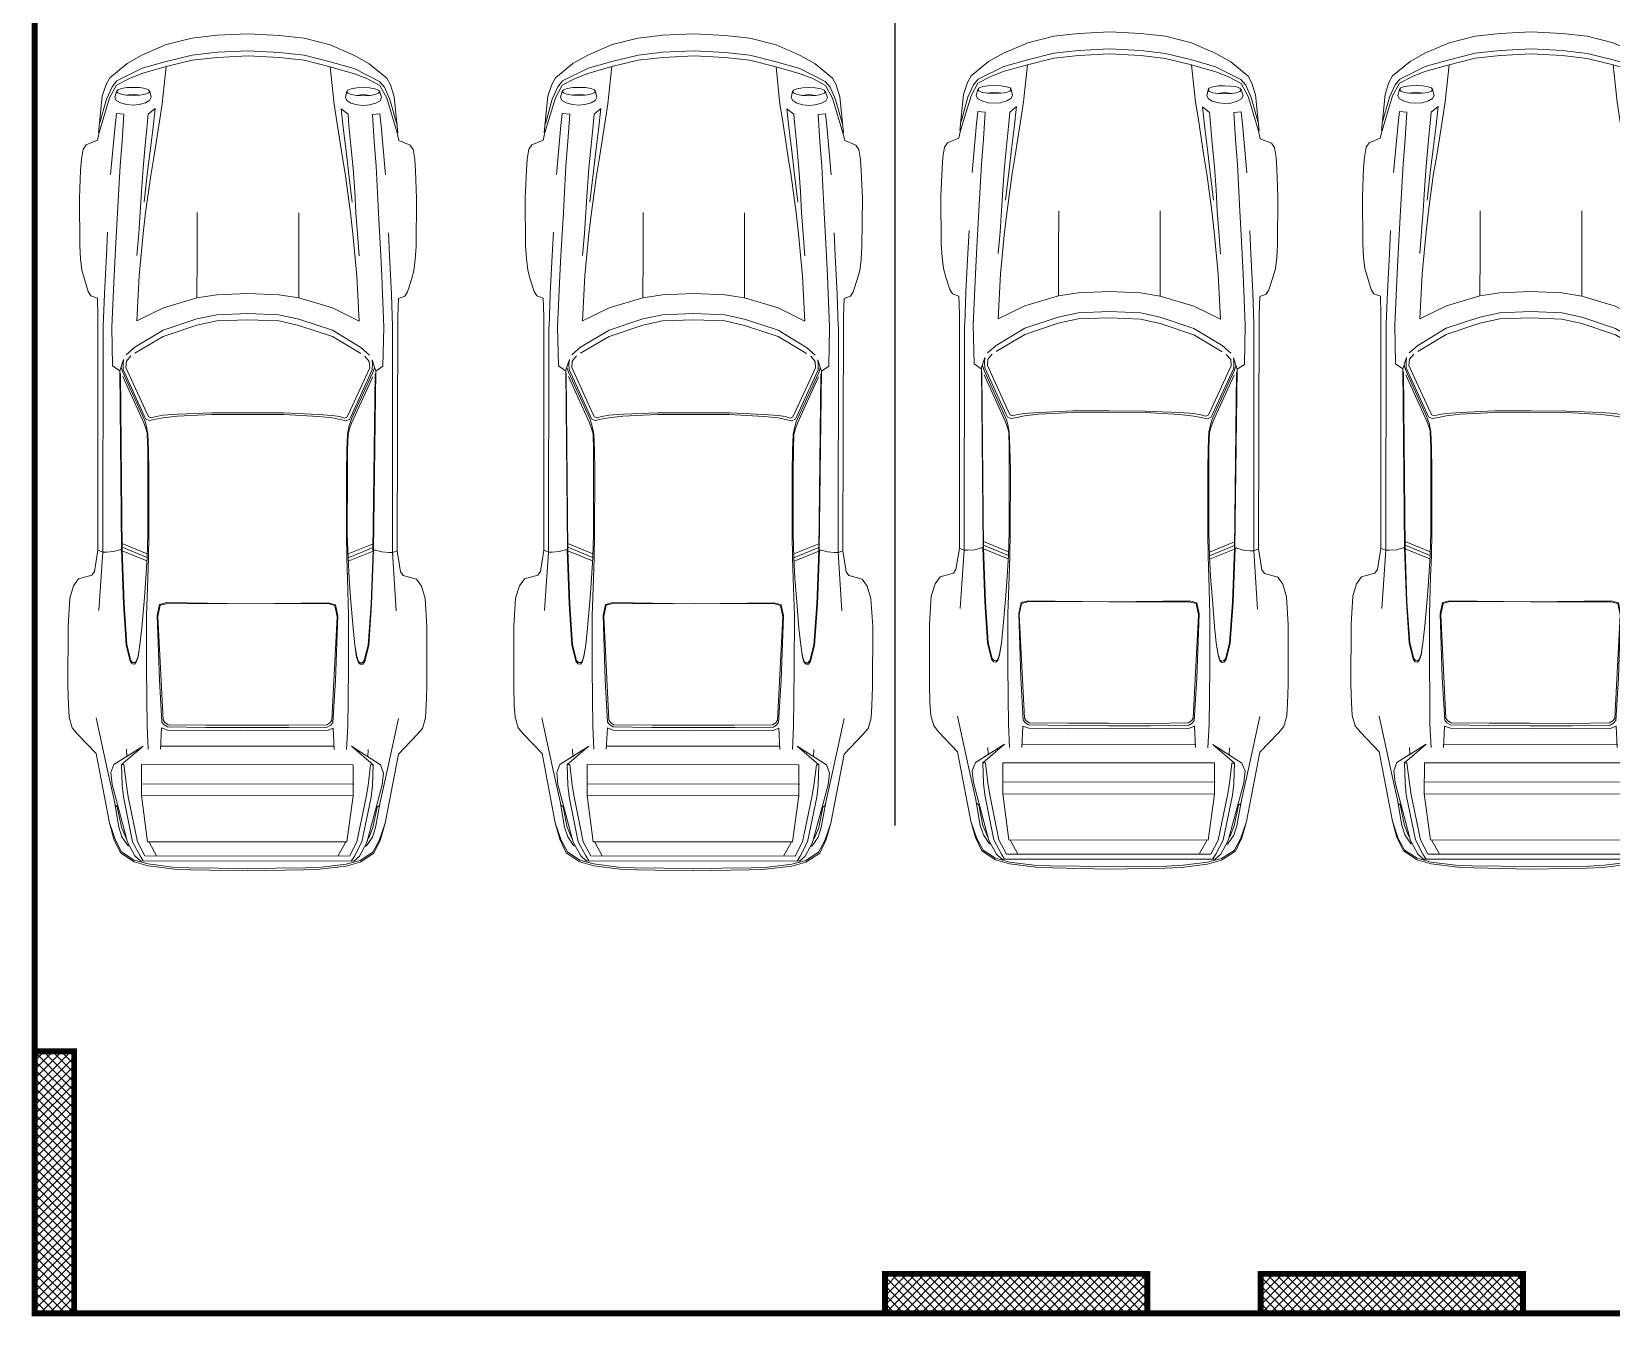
# Model space of a CAD drawing. Extents: x 285329 to 658348, y -83126 to -16980.
# Drawn here: x 336184 to 336983, y -42936 to -42286 of the extents above; entities that cross this region are included whole.
import ezdxf

# ---------------------------------------------------------------- set-up
doc = ezdxf.new("R2010")
doc.units = 0
doc.layers.get('0').update_dxf_attribs({"linetype": 'CONTINUOUS'})
doc.layers.get('DEFPOINTS').update_dxf_attribs({"color": 9, "linetype": 'CONTINUOUS'})
doc.layers.add('AXIS', color=1, linetype='CONTINUOUS')
doc.layers.add('WALL', color=7, linetype='CONTINUOUS')
doc.layers.add('FIGURES', color=153, linetype='CONTINUOUS', lineweight=0)
doc.layers.add('VIS', color=8, linetype='CONTINUOUS', lineweight=18)
doc.styles.get("Standard").update_dxf_attribs({"font": 'sanss___.ttf', "height": 15})
doc.dimstyles.new('STANDARD$0', dxfattribs={"dimscale": 0, "dimtxt": 50, "dimasz": 8, "dimexe": 15, "dimexo": 0.0625, "dimgap": 2, "dimtad": 1, "dimdec": 0, "dimzin": 0, "dimdsep": 46, "dimtxsty": 'Standard', "dimblk1": 'ARCHTICK', "dimblk2": 'ARCHTICK', "dimsah": 1, "dimcen": 0.09, "dimdle": 15, "dimclrd": 3, "dimclre": 3, "dimclrt": 3, "dimazin": 0, "dimtfac": 1, "dimtdec": 0, "dimtofl": 0, "dimtmove": 1, "dimatfit": 3, "dimldrblk": 'ARCHTICK', "dimfxl": 1.0455, "dimfxlon": 1, "dimtolj": 1, "dimtzin": 0, "dimarcsym": 0})

# ---------------------------------------------------------------- blocks, each defined once
blk = doc.blocks.new('XREF1$0$02PCAR09')
at = {"color": 0, "linetype": 'ByBlock'}
for p, q in [((-138.14, 34.83), (-139.39, 33.77)), ((-136.04, 35.43), (-138.14, 34.83)), ((-133.57, 35.58), (-136.04, 35.43)), ((-129.86, 35.7), (-133.57, 35.58)), ((-117.88, 35.7), (-129.86, 35.7)), ((-112.33, 35.34), (-117.88, 35.7)), ((-109.85, 34.59), (-112.33, 35.34)), ((-108.47, 33.6), (-109.85, 34.59)), ((-139.39, 33.77), (-143.26, 30.05)), ((-107.73, 30.95), (-108.47, 33.6)), ((-51.29, 31.76), (-52.16, 31.23)), ((-48.85, 32.53), (-51.29, 31.76)), ((-47.09, 33.02), (-48.85, 32.53)), ((-44.85, 33.29), (-47.09, 33.02)), ((-42.26, 33.45), (-44.85, 33.29)), ((-32.75, 33.53), (-42.26, 33.45)), ((-27.18, 33.31), (-32.75, 33.53)), ((-24.96, 33.14), (-27.18, 33.31)), ((-22.98, 32.83), (-24.96, 33.14)), ((-22.13, 32.24), (-22.98, 32.83)), ((-21.22, 30), (-22.13, 32.24)), ((-143.26, 30.05), (-157.04, 27.42)), ((-136.16, 30.07), (-146.25, 27.9)), ((-103.18, 28.82), (-114.79, 29.59)), ((-107, 30.43), (-107.73, 30.95)), ((-102.8, 29.76), (-107, 30.43)), ((-103.18, 28.82), (-102.8, 29.76)), ((-58.2, 28.79), (-103.18, 28.82)), ((-103.18, 28.09), (-103.18, 28.82)), ((-56.22, 29.83), (-102.8, 29.76)), ((-58.2, 28.77), (-51.78, 28.55)), ((-52.64, 29.95), (-56.22, 29.83)), ((-52.16, 31.23), (-52.64, 29.95)), ((-51.78, 28.55), (-44.15, 28.14)), ((-19.65, 29.66), (-21.22, 30)), ((-12.48, 29.04), (-19.65, 29.78)), ((-12.79, 27.56), (-19.65, 29.66)), ((-13.04, 28.18), (-17.96, 29.55)), ((-10.14, 28.29), (-12.48, 29.04)), ((-8.78, 27.56), (-10.14, 28.29)), ((-164.79, 22.49), (-162.98, 25.22)), ((-162.98, 25.22), (-160.29, 26.5)), ((-160.49, 26.23), (-162.81, 24.98)), ((-149.39, 26.87), (-160.88, 23.8)), ((-157.04, 27.42), (-160.49, 26.23)), ((-160.29, 26.5), (-157.04, 27.42)), ((-157.91, 25.53), (-159.78, 24.91)), ((-152.81, 26.43), (-157.91, 25.53)), ((-153.83, 25.85), (-157.91, 25.01)), ((-153.47, 26.28), (-153.83, 25.85)), ((-146.25, 27.9), (-152.81, 26.43)), ((-147.04, 27.13), (-149.39, 26.87)), ((-145.43, 26.52), (-147.04, 27.13)), ((-141.73, 20.71), (-145.43, 26.52)), ((-103.06, 26.7), (-103.18, 28.09)), ((-102.68, 25.44), (-103.06, 26.7)), ((-67.1, 25.44), (-102.68, 25.06)), ((-102.68, 25.08), (-102.68, 25.44)), ((-102.68, 24.94), (-67.65, 25.32)), ((-66.42, 25.2), (-67.39, 24.89)), ((-67.1, 25.46), (-66.11, 26.89)), ((-67.1, 25.54), (-67.1, 25.54)), ((-64.81, 24.72), (-67.1, 25.46)), ((-58.32, 27.06), (-66.11, 26.89)), ((-48.2, 26.63), (-58.32, 27.06)), ((-44.15, 26.41), (-48.2, 26.63)), ((-44.15, 28.14), (-39.54, 27.93)), ((-35.6, 25.95), (-44.15, 26.41)), ((-26.33, 25.46), (-35.6, 25.95)), ((-28.03, 27.35), (-18.29, 26.45)), ((-21.41, 25.08), (-26.33, 25.46)), ((-18.29, 26.45), (-15.88, 26.19)), ((-15.88, 26.19), (-16.03, 24.72)), ((-14.12, 24.14), (-13.76, 25.41)), ((-13.76, 25.41), (-13.28, 26.26)), ((-13.28, 26.26), (-12.67, 26.55)), ((-10.59, 27.09), (-13.04, 28.18)), ((-10.26, 26.19), (-12.79, 27.56)), ((-12.67, 26.55), (-11.49, 26.19)), ((-12.22, 24.26), (-12.07, 25.22)), ((-12.07, 25.22), (-11.81, 25.93)), ((-11.81, 25.93), (-11.49, 26.19)), ((-11.49, 26.19), (-11.18, 25.93)), ((-11.18, 25.93), (-10.93, 25.22)), ((-10.93, 25.22), (-10.74, 24.13)), ((-9.43, 26.13), (-10.59, 27.09)), ((-8.9, 23.63), (-10.26, 26.19)), ((-6.9, 21.08), (-9.43, 26.13)), ((-5.94, 24.09), (-8.78, 27.56)), ((-165.56, 19.69), (-164.79, 22.49)), ((-164.42, 22.49), (-165.19, 19.69)), ((-163.6, 22.32), (-164.59, 21.21)), ((-162.81, 24.98), (-164.42, 22.49)), ((-160.88, 23.8), (-163.6, 22.32)), ((-160.77, 22.81), (-163.6, 21.32)), ((-161.5, 23.73), (-161.74, 23.33)), ((-159.78, 24.91), (-161.5, 23.73)), ((-151.85, 24.65), (-160.77, 22.81)), ((-160.77, 21.82), (-151.85, 23.66)), ((-159.78, 24.24), (-160.17, 23.99)), ((-157.91, 25.01), (-159.78, 24.24)), ((-149.51, 24.91), (-151.85, 24.65)), ((-151.85, 23.66), (-149.51, 24.04)), ((-145.43, 25.03), (-149.51, 24.91)), ((-149.51, 24.04), (-145.43, 24.53)), ((-145.43, 25.03), (-141.73, 20.73)), ((-145.43, 24.53), (-145.43, 25.03)), ((-142.39, 24.02), (-143.85, 23.95)), ((-125.42, 22.45), (-125.37, 22.96)), ((-125.08, 22.11), (-125.42, 22.45)), ((-125.37, 22.96), (-124.86, 23.34)), ((-125.15, 22.43), (-125.13, 22.84)), ((-124.89, 22.11), (-125.15, 22.43)), ((-125.13, 22.84), (-124.69, 23.22)), ((-124.01, 21.73), (-125.08, 22.11)), ((-123.84, 21.73), (-124.89, 22.11)), ((-124.86, 23.34), (-121.58, 24.14)), ((-124.69, 23.22), (-121.6, 24.01)), ((-121.6, 24.01), (-113.44, 24.57)), ((-121.58, 24.14), (-113.44, 24.69)), ((-113.44, 24.69), (-102.68, 25.08)), ((-113.44, 24.57), (-102.68, 24.96)), ((-104.9, 20.03), (-102.9, 24.96)), ((-104.22, 19.99), (-102.17, 24.96)), ((-101.45, 24.96), (-103.47, 19.98)), ((-102.68, 25.06), (-102.68, 24.94)), ((-77.45, 20.66), (-68.24, 24.88)), ((-67.39, 24.89), (-76.59, 20.66)), ((-76.17, 20.52), (-66.86, 24.77)), ((-66.4, 24.24), (-75.65, 20.03)), ((-66.86, 24.77), (-65.78, 24.81)), ((-65.14, 24.16), (-66.4, 24.24)), ((-65.78, 24.81), (-64.81, 24.72)), ((-64.13, 23.29), (-65.14, 24.16)), ((-62.4, 22.49), (-63.89, 24.21)), ((-60.22, 16.82), (-63.6, 22.49)), ((-58.97, 16.82), (-62.4, 22.49)), ((-57.13, 22.11), (-54.53, 16.8)), ((-48.2, 21.63), (-57.13, 22.11)), ((-39.78, 21.75), (-44.12, 22.11)), ((-16.03, 24.72), (-21.41, 25.08)), ((-14.22, 22.91), (-14.12, 24.14)), ((-14.12, 21.68), (-14.22, 22.91)), ((-12.31, 22.86), (-12.22, 24.26)), ((-12.24, 21.56), (-12.31, 22.86)), ((-12.04, 22.86), (-12.24, 21.56)), ((-12.22, 24.26), (-12.04, 22.86)), ((-10.74, 24.13), (-10.69, 22.86)), ((-10.69, 22.86), (-10.74, 21.58)), ((-7.91, 21.15), (-8.9, 23.63)), ((-4.27, 21.14), (-5.94, 24.09)), ((-166.21, 14.44), (-165.56, 19.69)), ((-165.19, 19.69), (-165.8, 14.82)), ((-163.6, 21.32), (-164.59, 20.71)), ((-164.59, -21.21), (-164.59, 21.21)), ((-163.6, 20.33), (-160.77, 21.82)), ((-163.6, 20.33), (-163.6, -20.33)), ((-163.6, 18.05), (-160.88, 19.53)), ((-160.77, 19.82), (-151.61, 21.07)), ((-160.77, 19.82), (-160.77, -19.82)), ((-151.61, 21.07), (-151.61, -21.07)), ((-151.61, 21.07), (-145.43, 21.07)), ((-149.26, 21.07), (-149.26, -21.19)), ((-145.43, -21.07), (-145.43, 21.07)), ((-137.77, 19.96), (-142.39, 19.75)), ((-132.34, 20.03), (-137.77, 19.96)), ((-126.04, 20.1), (-132.34, 20.03)), ((-115.78, 20.11), (-126.04, 20.1)), ((-121.62, 21.38), (-124.01, 21.73)), ((-121.62, 21.38), (-123.84, 21.73)), ((-118.22, 21.03), (-121.62, 21.38)), ((-112.19, 20.51), (-118.22, 21.03)), ((-108.37, 19.87), (-115.78, 20.11)), ((-108.37, 20.23), (-112.19, 20.51)), ((-104.22, 19.99), (-108.37, 20.23)), ((-104.27, 19.73), (-108.37, 19.87)), ((-99.56, 19.65), (-104.27, 19.73)), ((-99.52, 19.84), (-104.22, 19.99)), ((-87.11, 19.64), (-99.56, 19.65)), ((-87.11, 19.87), (-99.52, 19.84)), ((-82.86, 19.87), (-87.11, 19.87)), ((-82.86, 19.72), (-87.11, 19.64)), ((-79.67, 19.98), (-82.86, 19.87)), ((-79.63, 19.86), (-82.86, 19.72)), ((-79.67, 19.96), (-78.74, 20.2)), ((-77.89, 20.2), (-79.63, 19.86)), ((-78.74, 20.2), (-77.45, 20.66)), ((-77.21, 20.44), (-77.89, 20.2)), ((-76.59, 20.66), (-77.21, 20.44)), ((-76.95, 19.52), (-76.71, 20.25)), ((-76.73, 18.37), (-76.95, 19.52)), ((-76.71, 20.25), (-76.17, 20.52)), ((-76.22, 19.69), (-76.44, 19.24)), ((-76.44, 19.24), (-76.15, 18.22)), ((-75.65, 20.03), (-76.22, 19.69)), ((-39.78, 20.85), (-48.2, 21.63)), ((-35.6, 21.46), (-39.78, 21.75)), ((-35.6, 20.37), (-39.78, 20.85)), ((-31.38, 21.21), (-35.6, 21.46)), ((-28.21, 19.38), (-35.6, 20.37)), ((-33.48, 20.69), (-27.45, 19.99)), ((-26.79, 20.88), (-31.38, 21.21)), ((-24.62, 18.78), (-28.21, 19.38)), ((-27.45, 19.99), (-23.36, 19.5)), ((-22.2, 20.45), (-26.79, 20.88)), ((-23.36, 19.5), (-19.12, 18.97)), ((-18.2, 20.06), (-22.2, 20.45)), ((-19.12, 18.97), (-14.89, 18.51)), ((-16, 19.87), (-18.2, 20.06)), ((-14.89, 18.51), (-16, 19.87)), ((-13.76, 20.44), (-14.12, 21.68)), ((-13.28, 19.65), (-13.76, 20.44)), ((-12.67, 19.33), (-13.28, 19.65)), ((-11.49, 19.6), (-12.67, 19.33)), ((-12.07, 20.57), (-12.24, 21.58)), ((-11.81, 19.84), (-12.07, 20.57)), ((-11.49, 19.6), (-11.81, 19.84)), ((-11.18, 19.81), (-11.49, 19.6)), ((-10.93, 20.51), (-11.18, 19.81)), ((-10.74, 21.58), (-10.93, 20.51)), ((-6.56, 16.32), (-7.91, 21.15)), ((-5.57, 16.32), (-6.9, 21.08)), ((-2.17, 16.31), (-4.27, 21.14)), ((-138.14, 17.06), (-142.38, 17.26)), ((-141.73, 17.26), (-141.73, -17.16)), ((-138.66, 0), (-138.57, 15.9)), ((-138.57, 15.9), (-138.14, 17.06)), ((-137.9, 15.9), (-138.04, 8.28)), ((-137.51, 16.58), (-137.9, 15.9)), ((-137.56, 8.16), (-137.48, 15.78)), ((-136.98, 17.01), (-137.51, 16.58)), ((-137.48, 15.78), (-137.08, 16.44)), ((-137.08, 16.44), (-136.55, 16.78)), ((-128.55, 17.52), (-136.98, 17.01)), ((-136.55, 16.78), (-115.95, 17.82)), ((-115.76, 17.94), (-128.55, 17.52)), ((-115.95, 17.82), (-113.73, 17.36)), ((-113.56, 17.48), (-115.76, 17.94)), ((-113.73, 17.36), (-113.35, 15.95)), ((-113.2, 16.07), (-113.56, 17.48)), ((-113.4, -0.02), (-113.2, 16.07)), ((-113.35, 15.95), (-113.4, 0.02)), ((-76.42, 16.82), (-76.73, 18.37)), ((-76.1, 14.07), (-76.42, 16.82)), ((-76.15, 18.22), (-75.93, 16.82)), ((-75.93, 16.82), (-75.72, 13.98)), ((-60.22, 16.82), (-60.22, 16.82)), ((-58, 10.14), (-60.22, 16.82)), ((-56.75, 10.14), (-58.97, 16.82)), ((-54.53, 16.8), (-52.55, 10.14)), ((-17.01, 17.6), (-24.62, 18.78)), ((-13.95, 17.11), (-17.01, 17.6)), ((-6.56, 16.32), (-13.95, 17.11)), ((-5.26, 11.13), (-6.56, 16.32)), ((-4.27, 11.13), (-5.57, 16.32)), ((-0.87, 11.13), (-2.17, 16.31)), ((-166.35, 11.22), (-166.21, 14.44)), ((-165.8, 14.82), (-165.94, 11.59)), ((-76.1, 14.07), (-75.74, 7.15)), ((-75.72, 13.98), (-75.43, 7.15)), ((-166.57, 0.02), (-166.35, 11.22)), ((-165.94, 11.59), (-166.08, 0)), ((-57.13, 6.18), (-58, 10.14)), ((-55.9, 6.18), (-56.75, 10.14)), ((-52.55, 10.14), (-44.12, 10.09)), ((-52.55, 10.14), (-51.92, 6.18)), ((-44.12, 10.09), (-35.6, 10.09)), ((-4.7, 6.2), (-5.26, 11.13)), ((-3.7, 6.2), (-4.27, 11.13)), ((-0.31, 6.18), (-0.87, 11.13)), ((-138.04, 8.28), (-138.04, 0)), ((-137.56, 0), (-137.56, 8.16)), ((-75.74, 7.15), (-75.77, 0)), ((-75.43, 7.15), (-75.4, 0)), ((-56.89, 0), (-57.13, 6.18)), ((-55.64, 0), (-55.9, 6.18)), ((-51.92, 6.18), (-51.68, 0)), ((-4.39, 0), (-4.7, 6.2)), ((-3.4, 0), (-3.7, 6.2)), ((0, 0), (-0.31, 6.18)), ((-165.94, -11.59), (-166.08, 0)), ((-138.66, 0), (-138.57, -15.9)), ((-138.04, -8.28), (-138.04, 0)), ((-137.56, 0), (-137.56, -8.16)), ((-113.4, 0.02), (-113.2, -16.07)), ((-75.74, -7.15), (-75.77, 0)), ((-75.43, -7.15), (-75.4, 0)), ((-56.89, 0), (-57.13, -6.18)), ((-55.64, 0), (-55.9, -6.18)), ((-51.92, -6.18), (-51.68, 0)), ((-4.39, 0), (-4.7, -6.2)), ((-3.4, 0), (-3.7, -6.2)), ((0, 0), (-0.31, -6.18)), ((-166.57, -0.02), (-166.35, -11.22)), ((-113.35, -15.95), (-113.4, -0.02)), ((-57.13, -6.18), (-58, -10.14)), ((-55.9, -6.18), (-56.75, -10.14)), ((-52.55, -10.14), (-51.92, -6.18)), ((-4.7, -6.2), (-5.26, -11.13)), ((-3.7, -6.2), (-4.27, -11.13)), ((-0.31, -6.18), (-0.87, -11.13)), ((-137.9, -15.9), (-138.04, -8.28)), ((-137.56, -8.16), (-137.48, -15.78)), ((-76.1, -14.07), (-75.74, -7.15)), ((-75.72, -13.98), (-75.43, -7.15)), ((-166.35, -11.22), (-166.21, -14.44)), ((-165.8, -14.82), (-165.94, -11.59)), ((-58, -10.14), (-60.22, -16.82)), ((-56.75, -10.14), (-58.97, -16.82)), ((-54.53, -16.8), (-52.55, -10.14)), ((-52.55, -10.14), (-44.12, -10.09)), ((-44.12, -10.09), (-35.6, -10.09)), ((-5.26, -11.13), (-6.56, -16.32)), ((-4.27, -11.13), (-5.57, -16.32)), ((-0.87, -11.13), (-2.17, -16.31)), ((-166.21, -14.44), (-165.56, -19.69)), ((-165.19, -19.69), (-165.8, -14.82)), ((-76.1, -14.07), (-76.42, -16.82)), ((-75.93, -16.82), (-75.72, -13.98)), ((-163.6, -18.05), (-160.88, -19.53)), ((-138.14, -17.06), (-142.38, -17.26)), ((-138.57, -15.9), (-138.14, -17.06)), ((-137.51, -16.58), (-137.9, -15.9)), ((-136.98, -17.01), (-137.51, -16.58)), ((-137.48, -15.78), (-137.08, -16.44)), ((-137.08, -16.44), (-136.55, -16.78)), ((-128.55, -17.52), (-136.98, -17.01)), ((-136.55, -16.78), (-115.95, -17.82)), ((-115.76, -17.94), (-128.55, -17.52)), ((-115.95, -17.82), (-113.73, -17.36)), ((-113.56, -17.48), (-115.76, -17.94)), ((-113.73, -17.36), (-113.35, -15.95)), ((-113.2, -16.07), (-113.56, -17.48)), ((-76.73, -18.37), (-76.95, -19.52)), ((-76.42, -16.82), (-76.73, -18.37)), ((-76.44, -19.24), (-76.15, -18.22)), ((-76.15, -18.22), (-75.93, -16.82)), ((-60.22, -16.82), (-63.6, -22.49)), ((-58.97, -16.82), (-62.4, -22.49)), ((-60.22, -16.82), (-60.22, -16.82)), ((-57.13, -22.11), (-54.53, -16.8)), ((-24.62, -18.78), (-28.21, -19.38)), ((-17.01, -17.6), (-24.62, -18.78)), ((-19.12, -18.97), (-14.89, -18.51)), ((-13.95, -17.11), (-17.01, -17.6)), ((-14.89, -18.51), (-16, -19.87)), ((-6.56, -16.32), (-13.95, -17.11)), ((-6.56, -16.32), (-7.91, -21.15)), ((-5.57, -16.32), (-6.9, -21.08)), ((-2.17, -16.31), (-4.27, -21.14)), ((-165.56, -19.69), (-164.79, -22.49)), ((-164.42, -22.49), (-165.19, -19.69)), ((-163.6, -21.32), (-164.59, -20.71)), ((-163.6, -22.32), (-164.59, -21.21)), ((-163.6, -20.33), (-160.77, -21.82)), ((-160.77, -22.81), (-163.6, -21.32)), ((-160.77, -19.82), (-151.61, -21.07)), ((-160.77, -21.82), (-151.85, -23.66)), ((-151.61, -21.07), (-145.43, -21.07)), ((-141.73, -20.71), (-145.43, -26.52)), ((-145.43, -25.03), (-141.73, -20.73)), ((-137.77, -19.96), (-142.39, -19.75)), ((-132.34, -20.03), (-137.77, -19.96)), ((-126.04, -20.1), (-132.34, -20.03)), ((-115.78, -20.11), (-126.04, -20.1)), ((-124.01, -21.73), (-125.08, -22.11)), ((-123.84, -21.73), (-124.89, -22.11)), ((-121.62, -21.38), (-124.01, -21.73)), ((-121.62, -21.38), (-123.84, -21.73)), ((-118.22, -21.03), (-121.62, -21.38)), ((-112.19, -20.51), (-118.22, -21.03)), ((-108.37, -19.87), (-115.78, -20.11)), ((-108.37, -20.23), (-112.19, -20.51)), ((-104.27, -19.73), (-108.37, -19.87)), ((-104.22, -19.99), (-108.37, -20.23)), ((-104.9, -20.03), (-102.9, -24.96)), ((-99.56, -19.65), (-104.27, -19.73)), ((-99.52, -19.84), (-104.22, -19.99)), ((-104.22, -19.99), (-102.17, -24.96)), ((-101.45, -24.96), (-103.47, -19.98)), ((-87.11, -19.64), (-99.56, -19.65)), ((-87.11, -19.87), (-99.52, -19.84)), ((-82.86, -19.72), (-87.11, -19.64)), ((-82.86, -19.87), (-87.11, -19.87)), ((-79.63, -19.86), (-82.86, -19.72)), ((-79.67, -19.98), (-82.86, -19.87)), ((-79.67, -19.96), (-78.74, -20.2)), ((-77.89, -20.2), (-79.63, -19.86)), ((-78.74, -20.2), (-77.45, -20.66)), ((-77.21, -20.44), (-77.89, -20.2)), ((-77.45, -20.66), (-68.24, -24.88)), ((-76.59, -20.66), (-77.21, -20.44)), ((-76.95, -19.52), (-76.71, -20.25)), ((-76.71, -20.25), (-76.17, -20.52)), ((-67.39, -24.89), (-76.59, -20.66)), ((-76.22, -19.69), (-76.44, -19.24)), ((-75.65, -20.03), (-76.22, -19.69)), ((-76.17, -20.52), (-66.86, -24.77)), ((-66.4, -24.24), (-75.65, -20.03)), ((-48.2, -21.63), (-57.13, -22.11)), ((-39.78, -20.85), (-48.2, -21.63)), ((-39.78, -21.75), (-44.12, -22.11)), ((-35.6, -20.37), (-39.78, -20.85)), ((-35.6, -21.46), (-39.78, -21.75)), ((-28.21, -19.38), (-35.6, -20.37)), ((-31.38, -21.21), (-35.6, -21.46)), ((-33.48, -20.69), (-27.45, -19.99)), ((-26.79, -20.88), (-31.38, -21.21)), ((-27.45, -19.99), (-23.36, -19.5)), ((-22.2, -20.45), (-26.79, -20.88)), ((-23.36, -19.5), (-19.12, -18.97)), ((-18.2, -20.06), (-22.2, -20.45)), ((-16, -19.87), (-18.2, -20.06)), ((-14.12, -21.68), (-14.22, -22.91)), ((-13.76, -20.44), (-14.12, -21.68)), ((-13.28, -19.65), (-13.76, -20.44)), ((-12.67, -19.33), (-13.28, -19.65)), ((-11.49, -19.6), (-12.67, -19.33)), ((-12.24, -21.56), (-12.31, -22.86)), ((-12.07, -20.57), (-12.24, -21.58)), ((-12.04, -22.86), (-12.24, -21.56)), ((-11.81, -19.84), (-12.07, -20.57)), ((-11.49, -19.6), (-11.81, -19.84)), ((-11.18, -19.81), (-11.49, -19.6)), ((-10.93, -20.51), (-11.18, -19.81)), ((-10.74, -21.58), (-10.93, -20.51)), ((-10.69, -22.86), (-10.74, -21.58)), ((-6.9, -21.08), (-9.43, -26.13)), ((-7.91, -21.15), (-8.9, -23.63)), ((-4.27, -21.14), (-5.94, -24.09)), ((-164.79, -22.49), (-162.98, -25.22)), ((-162.81, -24.98), (-164.42, -22.49)), ((-160.88, -23.8), (-163.6, -22.32)), ((-160.49, -26.23), (-162.81, -24.98)), ((-161.5, -23.73), (-161.74, -23.33)), ((-159.78, -24.91), (-161.5, -23.73)), ((-149.39, -26.87), (-160.88, -23.8)), ((-151.85, -24.65), (-160.77, -22.81)), ((-159.78, -24.24), (-160.17, -23.99)), ((-157.91, -25.01), (-159.78, -24.24)), ((-157.91, -25.53), (-159.78, -24.91)), ((-153.83, -25.85), (-157.91, -25.01)), ((-151.85, -23.66), (-149.51, -24.04)), ((-149.51, -24.91), (-151.85, -24.65)), ((-149.51, -24.04), (-145.43, -24.53)), ((-145.43, -25.03), (-149.51, -24.91)), ((-145.43, -24.53), (-145.43, -25.03)), ((-142.39, -24.02), (-143.85, -23.95)), ((-125.08, -22.11), (-125.42, -22.45)), ((-125.42, -22.45), (-125.37, -22.96)), ((-125.37, -22.96), (-124.86, -23.34)), ((-124.89, -22.11), (-125.15, -22.43)), ((-125.15, -22.43), (-125.13, -22.84)), ((-125.13, -22.84), (-124.69, -23.22)), ((-124.86, -23.34), (-121.58, -24.14)), ((-124.69, -23.22), (-121.6, -24.01)), ((-121.6, -24.01), (-113.44, -24.57)), ((-121.58, -24.14), (-113.44, -24.69)), ((-113.44, -24.57), (-102.68, -24.96)), ((-113.44, -24.69), (-102.68, -25.08)), ((-102.68, -25.06), (-102.68, -24.94)), ((-102.68, -24.94), (-67.65, -25.32)), ((-67.1, -25.44), (-102.68, -25.06)), ((-102.68, -25.08), (-102.68, -25.44)), ((-66.42, -25.2), (-67.39, -24.89)), ((-64.81, -24.72), (-67.1, -25.46)), ((-66.86, -24.77), (-65.78, -24.81)), ((-65.14, -24.16), (-66.4, -24.24)), ((-65.78, -24.81), (-64.81, -24.72)), ((-64.13, -23.29), (-65.14, -24.16)), ((-62.4, -22.49), (-63.89, -24.21)), ((-21.41, -25.08), (-26.33, -25.46)), ((-16.03, -24.72), (-21.41, -25.08)), ((-15.88, -26.19), (-16.03, -24.72)), ((-14.22, -22.91), (-14.12, -24.14)), ((-14.12, -24.14), (-13.76, -25.41)), ((-12.31, -22.86), (-12.22, -24.26)), ((-12.22, -24.26), (-12.04, -22.86)), ((-12.22, -24.26), (-12.07, -25.22)), ((-10.93, -25.22), (-10.74, -24.13)), ((-10.74, -24.13), (-10.69, -22.86)), ((-8.9, -23.63), (-10.26, -26.19)), ((-5.94, -24.09), (-8.78, -27.56)), ((-162.98, -25.22), (-160.29, -26.5)), ((-157.04, -27.42), (-160.49, -26.23)), ((-160.29, -26.5), (-157.04, -27.42)), ((-152.81, -26.43), (-157.91, -25.53)), ((-143.26, -30.05), (-157.04, -27.42)), ((-153.47, -26.28), (-153.83, -25.85)), ((-146.25, -27.9), (-152.81, -26.43)), ((-147.04, -27.13), (-149.39, -26.87)), ((-145.43, -26.52), (-147.04, -27.13)), ((-136.16, -30.07), (-146.25, -27.9)), ((-103.06, -26.7), (-103.18, -28.09)), ((-103.18, -28.09), (-103.18, -28.82)), ((-102.68, -25.44), (-103.06, -26.7)), ((-67.1, -25.46), (-66.11, -26.89)), ((-67.1, -25.54), (-67.1, -25.54)), ((-58.32, -27.06), (-66.11, -26.89)), ((-48.2, -26.63), (-58.32, -27.06)), ((-51.78, -28.55), (-44.15, -28.14)), ((-44.15, -26.41), (-48.2, -26.63)), ((-35.6, -25.95), (-44.15, -26.41)), ((-44.15, -28.14), (-39.54, -27.93)), ((-26.33, -25.46), (-35.6, -25.95)), ((-28.03, -27.35), (-18.29, -26.45)), ((-12.79, -27.56), (-19.65, -29.66)), ((-18.29, -26.45), (-15.88, -26.19)), ((-13.04, -28.18), (-17.96, -29.55)), ((-13.76, -25.41), (-13.28, -26.26)), ((-13.28, -26.26), (-12.67, -26.55)), ((-10.59, -27.09), (-13.04, -28.18)), ((-10.26, -26.19), (-12.79, -27.56)), ((-12.67, -26.55), (-11.49, -26.19)), ((-12.07, -25.22), (-11.81, -25.93)), ((-11.81, -25.93), (-11.49, -26.19)), ((-11.49, -26.19), (-11.18, -25.93)), ((-11.18, -25.93), (-10.93, -25.22)), ((-9.43, -26.13), (-10.59, -27.09)), ((-8.78, -27.56), (-10.14, -28.29)), ((-139.39, -33.77), (-143.26, -30.05)), ((-103.18, -28.82), (-114.79, -29.59)), ((-107.73, -30.95), (-108.47, -33.6)), ((-107, -30.43), (-107.73, -30.95)), ((-102.8, -29.76), (-107, -30.43)), ((-58.2, -28.79), (-103.18, -28.82)), ((-103.18, -28.82), (-102.8, -29.76)), ((-56.22, -29.83), (-102.8, -29.76)), ((-58.2, -28.77), (-51.78, -28.55)), ((-52.64, -29.95), (-56.22, -29.83)), ((-52.16, -31.23), (-52.64, -29.95)), ((-51.29, -31.76), (-52.16, -31.23)), ((-21.22, -30), (-22.13, -32.24)), ((-19.65, -29.66), (-21.22, -30)), ((-12.48, -29.04), (-19.65, -29.78)), ((-10.14, -28.29), (-12.48, -29.04)), ((-138.14, -34.83), (-139.39, -33.77)), ((-108.47, -33.6), (-109.85, -34.59)), ((-48.85, -32.53), (-51.29, -31.76)), ((-47.09, -33.02), (-48.85, -32.53)), ((-44.85, -33.29), (-47.09, -33.02)), ((-42.26, -33.45), (-44.85, -33.29)), ((-32.75, -33.53), (-42.26, -33.45)), ((-27.18, -33.31), (-32.75, -33.53)), ((-24.96, -33.14), (-27.18, -33.31)), ((-22.98, -32.83), (-24.96, -33.14)), ((-22.13, -32.24), (-22.98, -32.83)), ((-136.04, -35.43), (-138.14, -34.83)), ((-133.57, -35.58), (-136.04, -35.43)), ((-129.86, -35.7), (-133.57, -35.58)), ((-117.88, -35.7), (-129.86, -35.7)), ((-112.33, -35.34), (-117.88, -35.7)), ((-109.85, -34.59), (-112.33, -35.34))]:
    blk.add_line(p, q, dxfattribs=at)
blk = doc.blocks.new('_ARCHTICK')
at = {"color": 0, "linetype": 'ByBlock', "const_width": 0.15}
blk.add_lwpolyline([(-0.5, -0.5), (0.5, 0.5)], dxfattribs=at)
blk = doc.blocks.new('*D2214')
at = {"layer": 'DEFPOINTS', "color": 0, "linetype": 'Continuous', "lineweight": 5, "transparency": 16777216}
for p in [(157318.42, -32835.69), (157160.06, -36546.69), (157318.42, -36546.69)]:
    blk.add_point(p, dxfattribs=at)
at = {"layer": 'WALL', "color": 3, "linetype": 'Continuous', "lineweight": -2, "transparency": 16777216}
for p, q in [((157160.06, -32820.69), (157160.06, -36561.69)), ((157161.1, -32835.69), (157145.06, -32835.69)), ((157161.1, -36546.69), (157145.06, -36546.69))]:
    blk.add_line(p, q, dxfattribs=at)
at = {"layer": 'WALL', "color": 3, "linetype": 'Continuous', "lineweight": -2, "transparency": 16777216, "xscale": 8, "yscale": 8, "zscale": 8}
for p, rotation in [((157160.06, -32835.69), 90), ((157160.06, -36546.69), 270)]:
    blk.add_blockref('_ARCHTICK', p, dxfattribs=dict(at, rotation=rotation))
at = {"layer": 'WALL', "color": 3, "linetype": 'Continuous', "transparency": 16777216, "insert": (157150.32, -34691.19), "char_height": 15, "attachment_point": 5, "rotation": 90}
blk.add_mtext('\\A1;3711', dxfattribs=at)
blk = doc.blocks.new('*D2215')
at = {"layer": 'DEFPOINTS', "color": 0, "linetype": 'Continuous', "lineweight": 5, "transparency": 16777216}
for p in [(157318.42, -36546.69), (159235.42, -36546.69), (159235.42, -36789.02)]:
    blk.add_point(p, dxfattribs=at)
at = {"layer": 'WALL', "color": 3, "linetype": 'Continuous', "lineweight": -2, "transparency": 16777216}
for p, q in [((157303.42, -36789.02), (159250.42, -36789.02)), ((157318.42, -36787.97), (157318.42, -36804.02)), ((159235.42, -36787.97), (159235.42, -36804.02))]:
    blk.add_line(p, q, dxfattribs=at)
at = {"layer": 'WALL', "color": 3, "linetype": 'Continuous', "lineweight": -2, "transparency": 16777216, "xscale": 8, "yscale": 8, "zscale": 8, "rotation": 180}
blk.add_blockref('_ARCHTICK', (157318.42, -36789.02), dxfattribs=at)
at = {"layer": 'WALL', "color": 3, "linetype": 'Continuous', "lineweight": -2, "transparency": 16777216, "xscale": 8, "yscale": 8, "zscale": 8}
blk.add_blockref('_ARCHTICK', (159235.42, -36789.02), dxfattribs=at)
at = {"layer": 'WALL', "color": 3, "linetype": 'Continuous', "transparency": 16777216, "insert": (158276.92, -36779.29), "char_height": 15, "attachment_point": 5}
blk.add_mtext('\\A1;1917', dxfattribs=at)
blk = doc.blocks.new('cbcb')
at = {"layer": 'AXIS'}
blk.add_line((327577.93, -10741.62), (327577.95, -14318.5), dxfattribs=at)
blk = doc.blocks.new('site77')
at = {"layer": 'WALL', "linetype": 'Continuous', "const_width": 3}
blk.add_lwpolyline([(159633.42, -32835.69), (157318.42, -32835.69), (157318.42, -36546.69), (159235.42, -36546.69)], dxfattribs=at)
at = {"layer": 'WALL', "linetype": 'Continuous'}
dim = blk.add_linear_dim(base=(157160.06, -36546.69), p1=(157318.42, -32835.69), p2=(157318.42, -36546.69), angle=90, dimstyle='STANDARD$0', override={"dimscale": 1}, dxfattribs=at)
dim.commit()
dim.dimension.update_dxf_attribs({"geometry": '*D2214', "text_midpoint": (157150.32, -34691.19)})
dim = blk.add_linear_dim(base=(159235.42, -36789.02), p1=(157318.42, -36546.69), p2=(159235.42, -36546.69), dimstyle='STANDARD$0', override={"dimscale": 1}, dxfattribs=at)
dim.commit()
dim.dimension.update_dxf_attribs({"geometry": '*D2215', "text_midpoint": (158276.92, -36779.29)})

msp = doc.modelspace()

# ---------------------------------------------------------------- hatches: boundary and pattern name
at = {"layer": 'AXIS'}
h = msp.add_hatch(dxfattribs=at)
h.set_pattern_fill('ANSI37', color=256, angle=-90, style=0)
h.set_pattern_definition([(315, (359954.537, 254711.7592), (2.24506403, 2.24506403), []), (45, (359954.537, 254711.7592), (-2.24506403, 2.24506403), [])])
h.paths.add_polyline_path([(336205.87, -42934.08), (336205.87, -42801.57), (336185.87, -42801.57), (336185.87, -42934.08)])
h = msp.add_hatch(dxfattribs=at)
h.set_pattern_fill('ANSI37', color=256, style=0)
h.set_pattern_definition([(45, (39102.2798, -19165.413), (-2.24506403, 2.24506403), []), (135, (39102.2798, -19165.413), (-2.24506403, -2.24506403), [])])
h.paths.add_polyline_path([(336748.12, -42914.08), (336615.61, -42914.08), (336615.61, -42934.08), (336748.12, -42934.08)])
h = msp.add_hatch(dxfattribs=at)
h.set_pattern_fill('ANSI37', color=256, style=0)
h.set_pattern_definition([(45, (39292.1486, -19165.413), (-2.24506403, 2.24506403), []), (135, (39292.1486, -19165.413), (-2.24506403, -2.24506403), [])])
h.paths.add_polyline_path([(336937.99, -42914.08), (336805.48, -42914.08), (336805.48, -42934.08), (336937.99, -42934.08)])

# ---------------------------------------------------------------- linework, layer by layer
at = {"layer": 'WALL', "linetype": 'Continuous', "const_width": 3}
for points in [[(336185.87, -42934.08), (336205.87, -42934.08), (336205.87, -42801.57), (336185.87, -42801.57), (336185.87, -42934.08)], [(336748.12, -42934.08), (336748.12, -42914.08), (336615.61, -42914.08), (336615.61, -42934.08), (336748.12, -42934.08)], [(336937.99, -42934.08), (336937.99, -42914.08), (336805.48, -42914.08), (336805.48, -42934.08), (336937.99, -42934.08)]]:
    msp.add_lwpolyline(points, dxfattribs=at)

# ---------------------------------------------------------------- block references
at = {"layer": 'FIGURES', "lineweight": 0, "xscale": 2.539999999841102, "yscale": 2.539999999841102, "zscale": 2.539999999841102, "rotation": 89.923157586217}
for p in [(336293.86, -42287.41, -260.83), (336519.11, -42287.41, -260.83), (336729.14, -42286.45, -260.83), (336942.17, -42286.45, -260.83)]:
    msp.add_blockref('XREF1$0$02PCAR09', p, dxfattribs=at)
at = {"layer": 'VIS', "linetype": 'Continuous', "lineweight": 5}
msp.add_blockref('cbcb', (9042.55, -28369.04), dxfattribs=at)
at = {"layer": 'WALL', "linetype": 'Continuous'}
msp.add_blockref('site77', (178867.45, -6387.39), dxfattribs=at)

doc.saveas('drawing.dxf')
